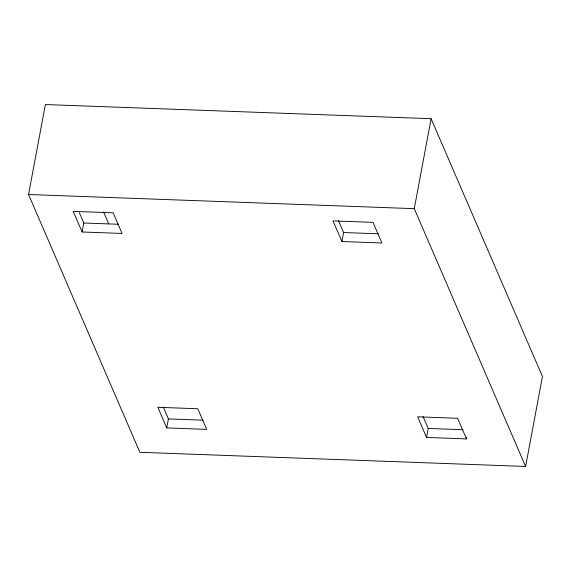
<?xml version="1.0" encoding="UTF-8"?>
<svg xmlns="http://www.w3.org/2000/svg" width="571" height="571" viewBox="0 0 571 571"><rect width="100%" height="100%" fill="white"/><g stroke="black" fill="none" stroke-linecap="round" stroke-linejoin="round"><path stroke-width="0.86" d="M28.55 194.504L45.387 104.543L431.112 118.704L542.45 376.496L525.613 466.457L139.888 452.296L28.55 194.504L414.275 208.665L525.613 466.457M82.11 231.99L73.202 211.37L113.172 212.833L122.08 233.46L82.11 231.99L83.794 222.997L79.34 212.683M166.732 427.915L157.824 407.287L197.794 408.757L206.702 429.378L166.732 427.915L168.409 418.914L163.277 407.016M341.922 241.526L333.014 220.906L372.991 222.369L381.899 242.996L341.922 241.526L343.606 232.533L338.467 220.634M414.275 208.665L431.112 118.704M466.821 437.279L466.514 438.913L426.544 437.45L428.229 428.45L423.09 416.552M83.794 222.997L118.554 224.275M343.606 232.533L378.366 233.81M168.409 418.914L203.169 420.192M428.229 428.45L462.981 429.727M466.514 438.913L457.607 418.293L417.637 416.823L426.544 437.45M103.544 211.884L108.74 223.911"/></g></svg>
